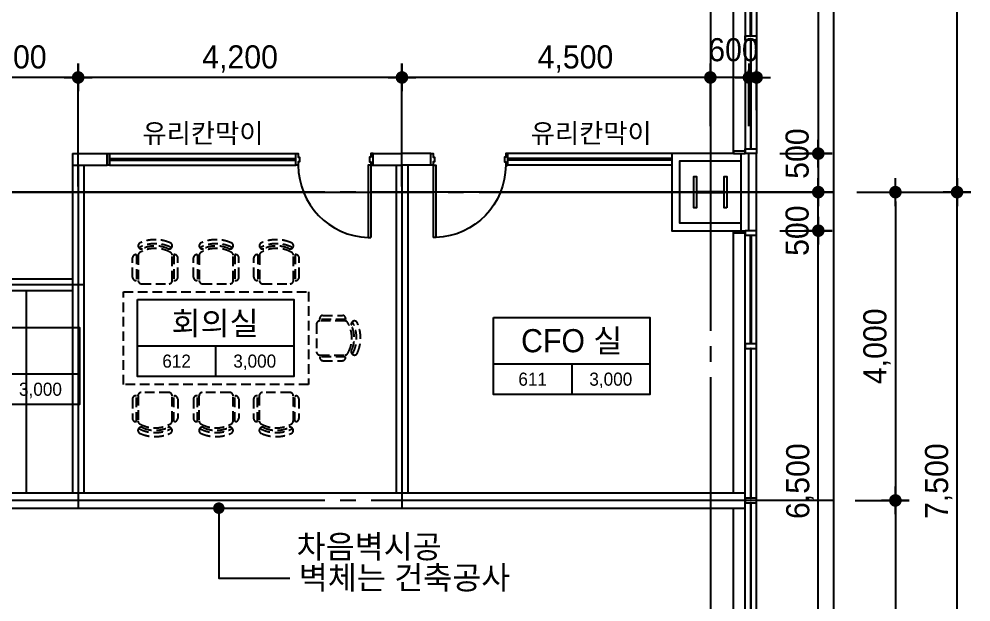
# Model space of a CAD drawing. Extents: x 14411873 to 14490035, y -1804798 to -1750552.
# Drawn here: x 14470906 to 14483253, y -1781866 to -1774303 of the extents above; entities that cross this region are included whole.
import ezdxf
from ezdxf.enums import TextEntityAlignment as Align

# ---------------------------------------------------------------- set-up
doc = ezdxf.new("R2010")
doc.units = 0
doc.header["$LTSCALE"] = 100
doc.header["$MEASUREMENT"] = 0
doc.header["$PDSIZE"] = -10
doc.linetypes.add('CEN', pattern=[66, 60, -2, 2, -2])
doc.linetypes.add('HIDDEN', pattern=[0.375, 0.25, -0.125])
doc.layers.get('0').update_dxf_attribs({"linetype": 'CONTINUOUS'})
doc.layers.get('Defpoints').update_dxf_attribs({"linetype": 'CONTINUOUS'})
for name, color, linetype in [('0-내벽고정식', 7, 'CONTINUOUS'), ('CEN', 1, 'CEN'), ('COL', 2, 'CONTINUOUS'), ('col2', 3, 'CONTINUOUS'), ('DIM', 7, 'CONTINUOUS'), ('DIM-내부', 7, 'CONTINUOUS'), ('elev', 7, 'CONTINUOUS'), ('TEXT1', 7, 'CONTINUOUS'), ('WALL-1', 7, 'CONTINUOUS'), ('WALLBR', 3, 'CONTINUOUS'), ('WID', 4, 'CONTINUOUS'), ('WINE', 8, 'CONTINUOUS')]:
    doc.layers.add(name, color=color, linetype=linetype)
doc.styles.add('HY울를도M', font='HYWULM.TTF')
doc.styles.add('굴림', font='H2HDRM.TTF')
doc.dimstyles.new('DIM50', dxfattribs={"dimscale": 50, "dimtxt": 3, "dimasz": 1.2, "dimexe": 1, "dimexo": 1, "dimgap": 0.6, "dimtad": 1, "dimdec": 4, "dimzin": 0, "dimdsep": 46, "dimlunit": 6, "dimtxsty": '굴림', "dimblk": 'DOTT', "dimcen": 0.09, "dimadec": 0, "dimazin": 0, "dimtfac": 1, "dimtdec": 4, "dimtofl": 0, "dimtmove": 2, "dimatfit": 2, "dimldrblk": 'DOTT', "dimfxl": 1, "dimtolj": 1, "dimtzin": 0, "dimarcsym": 0})

# ---------------------------------------------------------------- blocks, each defined once
blk = doc.blocks.new('DOTT')
for p, q in [((0, 1.5), (0, -1.5)), ((-1.5, 0), (1.5, 0))]:
    blk.add_line(p, q)
at = {"color": 6, "const_width": 0.68}
blk.add_lwpolyline([(-0.34, 0, 1), (0.34, 0, 1)], format="xyb", close=True, dxfattribs=at)
blk = doc.blocks.new('*D40')
at = {"layer": 'Defpoints', "color": 0, "lineweight": -3}
for p in [(14481473, -1776549), (14483073, -1776549), (14481473, -1784049)]:
    blk.add_point(p, dxfattribs=at)
at = {"layer": 'DIM', "color": 7, "lineweight": -2}
for p, q in [((14481773, -1776549), (14483173, -1776549)), ((14483073, -1783929), (14483073, -1776669)), ((14481773, -1784049), (14483173, -1784049))]:
    blk.add_line(p, q, dxfattribs=at)
at = {"layer": 'DIM', "color": 7, "lineweight": -2, "xscale": 120, "yscale": 120, "zscale": 120}
for p, rotation in [((14483073, -1776549), 90), ((14483073, -1784049), 270)]:
    blk.add_blockref('DOTT', p, dxfattribs=dict(at, rotation=rotation))
at = {"layer": 'DIM', "color": 3, "insert": (14482835, -1780299), "char_height": 300, "attachment_point": 5, "rotation": 90, "style": '굴림'}
blk.add_mtext('\\A1;7,500', dxfattribs=at)
blk = doc.blocks.new('*D43')
at = {"layer": 'Defpoints', "color": 0, "lineweight": -3}
for p in [(14481473, -1769049), (14483073, -1769049), (14481473, -1776549)]:
    blk.add_point(p, dxfattribs=at)
at = {"layer": 'DIM', "color": 7, "lineweight": -2}
for p, q in [((14481773, -1769049), (14483173, -1769049)), ((14483073, -1776429), (14483073, -1769169)), ((14481773, -1776549), (14483173, -1776549))]:
    blk.add_line(p, q, dxfattribs=at)
at = {"layer": 'DIM', "color": 7, "lineweight": -2, "xscale": 120, "yscale": 120, "zscale": 120}
for p, rotation in [((14483073, -1769049), 90), ((14483073, -1776549), 270)]:
    blk.add_blockref('DOTT', p, dxfattribs=dict(at, rotation=rotation))
at = {"layer": 'DIM', "color": 3, "insert": (14482835, -1772799), "char_height": 300, "attachment_point": 5, "rotation": 90, "style": '굴림'}
blk.add_mtext('\\A1;7,500', dxfattribs=at)
blk = doc.blocks.new('*D53')
at = {"layer": 'Defpoints', "color": 0, "lineweight": -3}
for p in [(14481453, -1780549), (14481453, -1787549), (14482273, -1787549)]:
    blk.add_point(p, dxfattribs=at)
at = {"layer": 'DIM', "color": 7, "lineweight": -2}
for p, q in [((14481753, -1780549), (14482373, -1780549)), ((14482273, -1780669), (14482273, -1787429)), ((14481753, -1787549), (14482373, -1787549))]:
    blk.add_line(p, q, dxfattribs=at)
at = {"layer": 'DIM', "color": 7, "lineweight": -2, "xscale": 120, "yscale": 120, "zscale": 120}
for p, rotation in [((14482273, -1780549), 90), ((14482273, -1787549), 270)]:
    blk.add_blockref('DOTT', p, dxfattribs=dict(at, rotation=rotation))
at = {"layer": 'DIM', "color": 3, "insert": (14482035, -1784049), "char_height": 300, "attachment_point": 5, "rotation": 90, "style": '굴림'}
blk.add_mtext('\\A1;7,000', dxfattribs=at)
blk = doc.blocks.new('*D54')
at = {"layer": 'Defpoints', "color": 0, "lineweight": -3}
for p in [(14481473, -1776549), (14481473, -1780549), (14482273, -1780549)]:
    blk.add_point(p, dxfattribs=at)
at = {"layer": 'DIM', "color": 7, "lineweight": -2}
for p, q in [((14481773, -1776549), (14482373, -1776549)), ((14482273, -1776669), (14482273, -1780429)), ((14481773, -1780549), (14482373, -1780549))]:
    blk.add_line(p, q, dxfattribs=at)
at = {"layer": 'DIM', "color": 7, "lineweight": -2, "xscale": 120, "yscale": 120, "zscale": 120}
for p, rotation in [((14482273, -1776549), 90), ((14482273, -1780549), 270)]:
    blk.add_blockref('DOTT', p, dxfattribs=dict(at, rotation=rotation))
at = {"layer": 'DIM', "color": 3, "insert": (14482035, -1778549), "char_height": 300, "attachment_point": 5, "rotation": 90, "style": '굴림'}
blk.add_mtext('\\A1;4,000', dxfattribs=at)
blk = doc.blocks.new('aw-6500a-300')
at = {"layer": 'WID'}
for points in [[(-300, 0), (-300, -30), (-150, -30), (-150, 0)], [(0, 0), (0, -60), (-150, -60), (-150, 0)], [(-69, -970), (-81, -970), (-81, -60), (-69, -60)], [(0, -970), (0, -1030), (-150, -1030), (-150, -970)], [(-69, -2970), (-81, -2970), (-81, -1030), (-69, -1030)], [(0, -2970), (0, -3030), (-150, -3030), (-150, -2970)], [(-69, -4970), (-81, -4970), (-81, -3030), (-69, -3030)], [(0, -4970), (0, -5030), (-150, -5030), (-150, -4970)], [(-69, -5030), (-81, -5030), (-81, -6440), (-69, -6440)], [(-300, -6470), (-300, -6500), (-150, -6500), (-150, -6470)], [(0, -6440), (0, -6500), (-150, -6500), (-150, -6440)]]:
    blk.add_lwpolyline(points, close=True, dxfattribs=at)
at = {"layer": 'WINE'}
for p, q in [((-150, 0), (-150, -6500)), ((0, 0), (0, -6500))]:
    blk.add_line(p, q, dxfattribs=at)
blk = doc.blocks.new('*D121')
at = {"layer": 'Defpoints', "color": 0, "lineweight": -3}
for p in [(14480473, -1776549), (14481273, -1776549), (14480473, -1777049)]:
    blk.add_point(p, dxfattribs=at)
at = {"layer": 'DIM', "color": 7, "lineweight": -2}
for p, q in [((14480773, -1776549), (14481373, -1776549)), ((14481273, -1776929), (14481273, -1776669)), ((14480773, -1777049), (14481373, -1777049))]:
    blk.add_line(p, q, dxfattribs=at)
at = {"layer": 'DIM', "color": 7, "lineweight": -2, "xscale": 120, "yscale": 120, "zscale": 120}
for p, rotation in [((14481273, -1776549), 90), ((14481273, -1777049), 270)]:
    blk.add_blockref('DOTT', p, dxfattribs=dict(at, rotation=rotation))
at = {"layer": 'DIM', "color": 3, "insert": (14481000, -1777049), "char_height": 300, "attachment_point": 5, "rotation": 90, "style": '굴림'}
blk.add_mtext('\\A1;500', dxfattribs=at)
blk = doc.blocks.new('*D125')
at = {"layer": 'Defpoints', "color": 0, "lineweight": -3}
for p in [(14480473, -1769549), (14480473, -1776049), (14481273, -1776049)]:
    blk.add_point(p, dxfattribs=at)
at = {"layer": 'DIM', "color": 7, "lineweight": -2}
for p, q in [((14480773, -1769549), (14481373, -1769549)), ((14481273, -1769669), (14481273, -1775929)), ((14480773, -1776049), (14481373, -1776049))]:
    blk.add_line(p, q, dxfattribs=at)
at = {"layer": 'DIM', "color": 7, "lineweight": -2, "xscale": 120, "yscale": 120, "zscale": 120}
for p, rotation in [((14481273, -1769549), 90), ((14481273, -1776049), 270)]:
    blk.add_blockref('DOTT', p, dxfattribs=dict(at, rotation=rotation))
at = {"layer": 'DIM', "color": 3, "insert": (14481034, -1772799), "char_height": 300, "attachment_point": 5, "rotation": 90, "style": '굴림'}
blk.add_mtext('\\A1;6,500', dxfattribs=at)
blk = doc.blocks.new('*D126')
at = {"layer": 'Defpoints', "color": 0, "lineweight": -3}
for p in [(14480473, -1776049), (14480473, -1776549), (14481273, -1776549)]:
    blk.add_point(p, dxfattribs=at)
at = {"layer": 'DIM', "color": 7, "lineweight": -2}
for p, q in [((14480773, -1776049), (14481373, -1776049)), ((14481273, -1776169), (14481273, -1776429)), ((14480773, -1776549), (14481373, -1776549))]:
    blk.add_line(p, q, dxfattribs=at)
at = {"layer": 'DIM', "color": 7, "lineweight": -2, "xscale": 120, "yscale": 120, "zscale": 120}
for p, rotation in [((14481273, -1776049), 90), ((14481273, -1776549), 270)]:
    blk.add_blockref('DOTT', p, dxfattribs=dict(at, rotation=rotation))
at = {"layer": 'DIM', "color": 3, "insert": (14481000, -1776049), "char_height": 300, "attachment_point": 5, "rotation": 90, "style": '굴림'}
blk.add_mtext('\\A1;500', dxfattribs=at)
blk = doc.blocks.new('*D132')
at = {"layer": 'Defpoints', "color": 0, "lineweight": -3}
for p in [(14480473, -1776549), (14481273, -1776549), (14480473, -1777049)]:
    blk.add_point(p, dxfattribs=at)
at = {"layer": 'DIM', "color": 7, "lineweight": -2}
for p, q in [((14480773, -1776549), (14481373, -1776549)), ((14481273, -1776929), (14481273, -1776669)), ((14480773, -1777049), (14481373, -1777049))]:
    blk.add_line(p, q, dxfattribs=at)
at = {"layer": 'DIM', "color": 7, "lineweight": -2, "xscale": 120, "yscale": 120, "zscale": 120}
for p, rotation in [((14481273, -1776549), 90), ((14481273, -1777049), 270)]:
    blk.add_blockref('DOTT', p, dxfattribs=dict(at, rotation=rotation))
at = {"layer": 'DIM', "color": 3, "insert": (14481000, -1777049), "char_height": 300, "attachment_point": 5, "rotation": 90, "style": '굴림'}
blk.add_mtext('\\A1;500', dxfattribs=at)
blk = doc.blocks.new('*D134')
at = {"layer": 'Defpoints', "color": 0, "lineweight": -3}
for p in [(14480473, -1776049), (14480473, -1776549), (14481273, -1776549)]:
    blk.add_point(p, dxfattribs=at)
at = {"layer": 'DIM', "color": 7, "lineweight": -2}
for p, q in [((14480773, -1776049), (14481373, -1776049)), ((14481273, -1776169), (14481273, -1776429)), ((14480773, -1776549), (14481373, -1776549))]:
    blk.add_line(p, q, dxfattribs=at)
at = {"layer": 'DIM', "color": 7, "lineweight": -2, "xscale": 120, "yscale": 120, "zscale": 120}
for p, rotation in [((14481273, -1776049), 90), ((14481273, -1776549), 270)]:
    blk.add_blockref('DOTT', p, dxfattribs=dict(at, rotation=rotation))
at = {"layer": 'DIM', "color": 3, "insert": (14481000, -1776049), "char_height": 300, "attachment_point": 5, "rotation": 90, "style": '굴림'}
blk.add_mtext('\\A1;500', dxfattribs=at)
blk = doc.blocks.new('*D136')
at = {"layer": 'Defpoints', "color": 0, "lineweight": -3}
for p in [(14480473, -1777049), (14481273, -1777049), (14480473, -1783549)]:
    blk.add_point(p, dxfattribs=at)
at = {"layer": 'DIM', "color": 7, "lineweight": -2}
for p, q in [((14480773, -1777049), (14481373, -1777049)), ((14481273, -1783429), (14481273, -1777169)), ((14480773, -1783549), (14481373, -1783549))]:
    blk.add_line(p, q, dxfattribs=at)
at = {"layer": 'DIM', "color": 7, "lineweight": -2, "xscale": 120, "yscale": 120, "zscale": 120}
for p, rotation in [((14481273, -1777049), 90), ((14481273, -1783549), 270)]:
    blk.add_blockref('DOTT', p, dxfattribs=dict(at, rotation=rotation))
at = {"layer": 'DIM', "color": 3, "insert": (14481034, -1780299), "char_height": 300, "attachment_point": 5, "rotation": 90, "style": '굴림'}
blk.add_mtext('\\A1;6,500', dxfattribs=at)
blk = doc.blocks.new('*D137')
at = {"layer": 'Defpoints', "color": 0, "lineweight": -3}
for p in [(14479873, -1775061), (14480473, -1775785), (14479873, -1775992)]:
    blk.add_point(p, dxfattribs=at)
at = {"layer": 'DIM', "color": 7, "lineweight": -2}
for p, q in [((14479873, -1775692), (14479873, -1774961)), ((14480473, -1775485), (14480473, -1774961)), ((14480353, -1775061), (14479993, -1775061))]:
    blk.add_line(p, q, dxfattribs=at)
at = {"layer": 'DIM', "color": 7, "lineweight": -2, "xscale": 120, "yscale": 120, "zscale": 120, "rotation": 180}
blk.add_blockref('DOTT', (14479873, -1775061), dxfattribs=at)
at = {"layer": 'DIM', "color": 7, "lineweight": -2, "xscale": 120, "yscale": 120, "zscale": 120}
blk.add_blockref('DOTT', (14480473, -1775061), dxfattribs=at)
at = {"layer": 'DIM', "color": 3, "insert": (14480173, -1774703), "char_height": 300, "attachment_point": 5, "style": '굴림'}
blk.add_mtext('\\A1;600', dxfattribs=at)
blk = doc.blocks.new('TT1')
at = {"layer": 'TEXT1'}
for p, q in [((-1013, -600), (1013, -600)), ((0, -600), (0, -1000))]:
    blk.add_line(p, q, dxfattribs=at)
blk.add_lwpolyline([(-1013, 0), (1013, 0), (1013, -1000), (-1013, -1000)], close=True, dxfattribs=at)
blk = doc.blocks.new('2OFUR82')
at = {"color": 6, "linetype": 'HIDDEN', "ltscale": 5}
for p, q in [((-1025, 1225), (-1025, 1225)), ((-234, 1225), (-234, 1225)), ((548, 1225), (548, 1225)), ((-1098, 816), (-1098, 1068)), ((-1056, 1110), (-1046, 1110)), ((-1046, 1110), (-1046, 774)), ((-1025, 1101), (-1025, 774)), ((-583, 774), (-583, 1101)), ((-562, 1110), (-562, 774)), ((-552, 1110), (-562, 1110)), ((-510, 816), (-510, 1068)), ((-307, 816), (-307, 1068)), ((-265, 1110), (-255, 1110)), ((-255, 1110), (-255, 774)), ((-234, 1101), (-234, 774)), ((208, 774), (208, 1101)), ((229, 1110), (229, 774)), ((240, 1110), (229, 1110)), ((281, 816), (281, 1068)), ((475, 816), (475, 1068)), ((517, 1110), (527, 1110)), ((527, 1110), (527, 774)), ((548, 1101), (548, 774)), ((990, 774), (990, 1101)), ((1011, 1110), (1011, 774)), ((1021, 1110), (1011, 1110)), ((1063, 816), (1063, 1068)), ((-1046, 774), (-1056, 774)), ((-562, 774), (-552, 774)), ((-255, 774), (-265, 774)), ((229, 774), (240, 774)), ((527, 774), (517, 774)), ((1011, 774), (1021, 774)), ((-1215, -573), (-1215, 627)), ((-1215, 627), (1185, 627)), ((-983, 733), (-624, 733)), ((-192, 733), (167, 733)), ((589, 733), (948, 733)), ((1185, 627), (1185, -573)), ((1330, 270), (1330, 281)), ((1666, 270), (1330, 270)), ((1657, 249), (1330, 249)), ((1372, 322), (1624, 322)), ((1666, 281), (1666, 270)), ((1780, 249), (1780, 249)), ((1289, 208), (1289, -151)), ((1330, -193), (1657, -193)), ((1330, -214), (1330, -224)), ((1666, -214), (1330, -214)), ((1666, -224), (1666, -214)), ((1780, -193), (1780, -193)), ((1372, -266), (1624, -266)), ((1185, -573), (-1215, -573)), ((-1048, -721), (-1058, -721)), ((-1048, -1057), (-1048, -721)), ((-1027, -721), (-1027, -1048)), ((-626, -680), (-986, -680)), ((-585, -1048), (-585, -721)), ((-564, -1057), (-564, -721)), ((-564, -721), (-554, -721)), ((-257, -721), (-267, -721)), ((-257, -1057), (-257, -721)), ((-236, -721), (-236, -1048)), ((165, -680), (-194, -680)), ((206, -1048), (206, -721)), ((227, -1057), (227, -721)), ((227, -721), (237, -721)), ((525, -721), (514, -721)), ((525, -1057), (525, -721)), ((546, -721), (546, -1048)), ((946, -680), (587, -680)), ((988, -1048), (988, -721)), ((1009, -1057), (1009, -721)), ((1009, -721), (1019, -721)), ((-1100, -763), (-1100, -1015)), ((-512, -763), (-512, -1015)), ((-309, -763), (-309, -1015)), ((279, -763), (279, -1015)), ((473, -763), (473, -1015)), ((1061, -763), (1061, -1015)), ((-1058, -1057), (-1048, -1057)), ((-554, -1057), (-564, -1057)), ((-267, -1057), (-257, -1057)), ((237, -1057), (227, -1057)), ((514, -1057), (525, -1057)), ((1019, -1057), (1009, -1057)), ((-1027, -1171), (-1027, -1171)), ((-585, -1171), (-585, -1171)), ((-236, -1171), (-236, -1171)), ((206, -1171), (206, -1171)), ((546, -1171), (546, -1171)), ((988, -1171), (988, -1171))]:
    blk.add_line(p, q, dxfattribs=at)
for centre, radius, start, end in [((-983, 1225), 41.6, 110.1368, 180), ((-804, 807), 445, 63.1559, 116.8441), ((-804, 829), 475, 65.9349, 114.0651), ((-624, 1225), 41.6, 360, 69.8632), ((-192, 1225), 41.6, 110.1368, 180), ((-13, 807), 445, 63.1559, 116.8441), ((-13, 829), 475, 65.9349, 114.0651), ((167, 1225), 41.6, 360, 69.8632), ((589, 1225), 41.6, 110.1368, 180), ((769, 807), 445, 63.1559, 116.8441), ((769, 829), 475, 65.9349, 114.0651), ((948, 1225), 41.6, 360, 69.8632), ((-983, 1225), 41.6, 180, 290.1368), ((-983, 1101), 41.6, 114.8346, 180), ((-804, 791), 400, 60.4643, 119.5357), ((-804, 827), 395, 65.2595, 114.7405), ((-624, 1225), 41.6, 249.8632, 0), ((-624, 1101), 41.6, 0, 65.1654), ((-192, 1225), 41.6, 180, 290.1368), ((-192, 1101), 41.6, 114.8346, 180), ((-13, 791), 400, 60.4643, 119.5357), ((-13, 827), 395, 65.2595, 114.7405), ((167, 1225), 41.6, 249.8632, 360), ((167, 1101), 41.6, 0, 65.1654), ((589, 1225), 41.6, 180, 290.1368), ((589, 1101), 41.6, 114.8346, 180), ((769, 791), 400, 60.4643, 119.5357), ((769, 827), 395, 65.2595, 114.7405), ((948, 1225), 41.6, 249.8632, 0), ((948, 1101), 41.6, 0, 65.1654), ((-1056, 1068), 41.6, 90, 180), ((-552, 1068), 41.6, 360, 90), ((-265, 1068), 41.6, 90, 180), ((240, 1068), 41.6, 360, 90), ((517, 1068), 41.6, 90, 180), ((1021, 1068), 41.6, 360, 90), ((-1056, 816), 41.6, 180, 270), ((-983, 774), 41.6, 180, 270), ((-624, 774), 41.6, 270, 0), ((-552, 816), 41.6, 270, 0), ((-265, 816), 41.6, 180, 270), ((-192, 774), 41.6, 180, 270), ((167, 774), 41.6, 270, 360), ((240, 816), 41.6, 270, 0), ((517, 816), 41.6, 180, 270), ((589, 774), 41.6, 180, 270), ((948, 774), 41.6, 270, 0), ((1021, 816), 41.6, 270, 0), ((1330, 208), 41.6, 90, 180), ((1372, 281), 41.6, 90, 180), ((1624, 281), 41.6, 360, 90), ((1657, 208), 41.6, 24.8346, 90), ((1780, 208), 41.6, 90, 200.1368), ((1780, 208), 41.6, 20.1368, 90), ((1347, 28), 400, 330.4643, 29.5357), ((1383, 28), 395, 335.2595, 24.7405), ((1363, 28), 445, 333.1559, 26.8441), ((1385, 28), 475, 335.9349, 24.0651), ((1330, -151), 41.6, 180, 270), ((1372, -224), 41.6, 180, 270), ((1624, -224), 41.6, 270, 0), ((1657, -151), 41.6, 270, 335.1654), ((1780, -151), 41.6, 159.8632, 270), ((1780, -151), 41.6, 270, 339.8632), ((-1058, -763), 41.6, 90, 180), ((-986, -721), 41.6, 90, 180), ((-626, -721), 41.6, 0, 90), ((-554, -763), 41.6, 0, 90), ((-267, -763), 41.6, 90, 180), ((-194, -721), 41.6, 90, 180), ((165, -721), 41.6, 0, 90), ((237, -763), 41.6, 0, 90), ((514, -763), 41.6, 90, 180), ((587, -721), 41.6, 90, 180), ((946, -721), 41.6, 0, 90), ((1019, -763), 41.6, 0, 90), ((-1058, -1015), 41.6, 180, 270), ((-986, -1048), 41.6, 180, 245.1654), ((-806, -738), 400, 240.4643, 299.5357), ((-626, -1048), 41.6, 294.8346, 360), ((-554, -1015), 41.6, 270, 0), ((-267, -1015), 41.6, 180, 270), ((-194, -1048), 41.6, 180, 245.1654), ((-15, -738), 400, 240.4643, 299.5357), ((165, -1048), 41.6, 294.8346, 360), ((237, -1015), 41.6, 270, 0), ((514, -1015), 41.6, 180, 270), ((587, -1048), 41.6, 180, 245.1654), ((767, -738), 400, 240.4643, 299.5357), ((946, -1048), 41.6, 294.8346, 360), ((1019, -1015), 41.6, 270, 0), ((-986, -1171), 41.6, 69.8632, 180), ((-986, -1171), 41.6, 180, 249.8632), ((-806, -754), 445, 243.1559, 296.8441), ((-806, -776), 475, 245.9349, 294.0651), ((-806, -774), 395, 245.2595, 294.7405), ((-626, -1171), 41.6, 0, 110.1368), ((-626, -1171), 41.6, 290.1368, 360), ((-194, -1171), 41.6, 69.8632, 180), ((-194, -1171), 41.6, 180, 249.8632), ((-15, -754), 445, 243.1559, 296.8441), ((-15, -776), 475, 245.9349, 294.0651), ((-15, -774), 395, 245.2595, 294.7405), ((165, -1171), 41.6, 0, 110.1368), ((165, -1171), 41.6, 290.1368, 360), ((587, -1171), 41.6, 69.8632, 180), ((587, -1171), 41.6, 180, 249.8632), ((767, -754), 445, 243.1559, 296.8441), ((767, -776), 475, 245.9349, 294.0651), ((767, -774), 395, 245.2595, 294.7405), ((946, -1171), 41.6, 0, 110.1368), ((946, -1171), 41.6, 290.1368, 360)]:
    blk.add_arc(centre, radius, start, end, dxfattribs=at)
blk = doc.blocks.new('D1000-W150')
at = {"layer": 'WID'}
for points in [[(0, -150), (0, 0), (-30, 0), (-30, -45), (-45, -45), (-45, -105), (-30, -105), (-30, -150), (0, -150), (0, -150)], [(-1000, -150), (-1000, 0), (-970, 0), (-970, -45), (-955, -45), (-955, -105), (-970, -105), (-970, -150), (-1000, -150), (-1000, -150)], [(-30, -150), (-65, -150), (-65, -1089), (-30, -1089)], [(-30, -150), (-30, -1089)]]:
    blk.add_lwpolyline(points, dxfattribs=at)
blk.add_arc((-30, -150), 940, 180, 267.8662, dxfattribs=at)
blk = doc.blocks.new('*D150')
at = {"layer": 'Defpoints', "color": 0, "lineweight": -3}
for p in [(14469873, -1775061), (14469873, -1775992), (14471673, -1775992)]:
    blk.add_point(p, dxfattribs=at)
at = {"layer": 'DIM', "color": 7, "lineweight": -2}
for p, q in [((14469873, -1775692), (14469873, -1774961)), ((14471673, -1775692), (14471673, -1774961)), ((14471553, -1775061), (14469993, -1775061))]:
    blk.add_line(p, q, dxfattribs=at)
at = {"layer": 'DIM', "color": 7, "lineweight": -2, "xscale": 120, "yscale": 120, "zscale": 120, "rotation": 180}
blk.add_blockref('DOTT', (14469873, -1775061), dxfattribs=at)
at = {"layer": 'DIM', "color": 7, "lineweight": -2, "xscale": 120, "yscale": 120, "zscale": 120}
blk.add_blockref('DOTT', (14471673, -1775061), dxfattribs=at)
at = {"layer": 'DIM', "color": 3, "insert": (14470773, -1774822), "char_height": 300, "attachment_point": 5, "style": '굴림'}
blk.add_mtext('\\A1;1,800', dxfattribs=at)
blk = doc.blocks.new('*D151')
at = {"layer": 'Defpoints', "color": 0, "lineweight": -3}
for p in [(14471673, -1775061), (14471673, -1775992), (14475873, -1775992)]:
    blk.add_point(p, dxfattribs=at)
at = {"layer": 'DIM', "color": 7, "lineweight": -2}
for p, q in [((14471673, -1775692), (14471673, -1774961)), ((14475873, -1775692), (14475873, -1774961)), ((14475753, -1775061), (14471793, -1775061))]:
    blk.add_line(p, q, dxfattribs=at)
at = {"layer": 'DIM', "color": 7, "lineweight": -2, "xscale": 120, "yscale": 120, "zscale": 120, "rotation": 180}
blk.add_blockref('DOTT', (14471673, -1775061), dxfattribs=at)
at = {"layer": 'DIM', "color": 7, "lineweight": -2, "xscale": 120, "yscale": 120, "zscale": 120}
blk.add_blockref('DOTT', (14475873, -1775061), dxfattribs=at)
at = {"layer": 'DIM', "color": 3, "insert": (14473773, -1774822), "char_height": 300, "attachment_point": 5, "style": '굴림'}
blk.add_mtext('\\A1;4,200', dxfattribs=at)
blk = doc.blocks.new('*D152')
at = {"layer": 'Defpoints', "color": 0, "lineweight": -3}
for p in [(14475873, -1775061), (14475873, -1775992), (14480373, -1775992)]:
    blk.add_point(p, dxfattribs=at)
at = {"layer": 'DIM', "color": 7, "lineweight": -2}
for p, q in [((14475873, -1775692), (14475873, -1774961)), ((14480373, -1775692), (14480373, -1774961)), ((14480253, -1775061), (14475993, -1775061))]:
    blk.add_line(p, q, dxfattribs=at)
at = {"layer": 'DIM', "color": 7, "lineweight": -2, "xscale": 120, "yscale": 120, "zscale": 120, "rotation": 180}
blk.add_blockref('DOTT', (14475873, -1775061), dxfattribs=at)
at = {"layer": 'DIM', "color": 7, "lineweight": -2, "xscale": 120, "yscale": 120, "zscale": 120}
blk.add_blockref('DOTT', (14480373, -1775061), dxfattribs=at)
at = {"layer": 'DIM', "color": 3, "insert": (14478123, -1774822), "char_height": 300, "attachment_point": 5, "style": '굴림'}
blk.add_mtext('\\A1;4,500', dxfattribs=at)

msp = doc.modelspace()

# ---------------------------------------------------------------- linework, layer by layer
at = {"layer": '0-내벽고정식'}
for p, q in [((14471598.21251, -1776049.19177), (14471598.21251, -1780449.19177)), ((14471598.21251, -1776049.19177), (14472048.21251, -1776049.19177)), ((14472048.21251, -1776049.19177), (14472048.21251, -1776199.19177)), ((14475498.21251, -1776049.19177), (14475873.21251, -1776049.19177)), ((14476248.21251, -1776049.19177), (14475873.21251, -1776049.19177)), ((14479373.21251, -1776049.19177), (14479373.21251, -1776199.19177)), ((14471598.21251, -1776199.19177), (14472048.21251, -1776199.19177)), ((14471748.21251, -1776199.19177), (14471748.21251, -1780449.19177)), ((14475498.21251, -1776199.19177), (14475873.21251, -1776199.19177)), ((14475798.21251, -1776199.19177), (14475798.21251, -1780449.19177)), ((14476248.21251, -1776199.19177), (14475873.21251, -1776199.19177)), ((14475948.21251, -1776199.19177), (14475948.21251, -1780449.19177)), ((14470423.21251, -1777674.19177), (14471598.21251, -1777674.19177)), ((14470423.21251, -1777824.19177), (14471598.21251, -1777824.19177)), ((14480323.21251, -1780624.19177), (14480323.21251, -1780474.19177))]:
    msp.add_line(p, q, dxfattribs=at)
msp.add_lwpolyline([(14480173.21251, -1776049.19177), (14479373.21251, -1776049.19177), (14479373.21251, -1777049.19177), (14480173.21251, -1777049.19177)], dxfattribs=at)
at = {"layer": 'CEN', "linetype": 'CEN'}
for p, q in [((14479873.21251, -1759149.19177), (14479873.21251, -1799049.19177)), ((14479873.21251, -1759149.19177), (14479873.21251, -1799049.19177)), ((14471673.21251, -1776199.19177), (14471673.21251, -1780649.19177)), ((14475873.21251, -1776199.19177), (14475873.21251, -1780649.19177)), ((14417473.21251, -1776549.19177), (14481473.21251, -1776549.19177)), ((14481473.21251, -1776549.19177), (14460365.81047, -1776549.19177)), ((14469473.21251, -1777749.19177), (14471748.21251, -1777749.19177)), ((14481473.21251, -1780549.19177), (14469258.26184, -1780549.19177))]:
    msp.add_line(p, q, dxfattribs=at)
at = {"layer": 'COL'}
msp.add_lwpolyline([(14480273.21251, -1776949.19177), (14480273.21251, -1776149.19177), (14479473.21251, -1776149.19177), (14479473.21251, -1776949.19177)], close=True, dxfattribs=at)
at = {"layer": 'col2'}
msp.add_lwpolyline([(14480087.21251, -1776752.69177), (14480052.21251, -1776752.69177), (14480052.21251, -1776559.19177), (14479694.21251, -1776559.19177), (14479694.21251, -1776752.69177), (14479659.21251, -1776752.69177), (14479659.21251, -1776345.69177), (14479694.21251, -1776345.69177), (14479694.21251, -1776539.19177), (14480052.21251, -1776539.19177), (14480052.21251, -1776345.69177), (14480087.21251, -1776345.69177)], close=True, dxfattribs=at)
at = {"layer": 'Defpoints', "color": 76}
msp.add_lwpolyline([(14417473.21251, -1799049.19177), (14481473.21251, -1799049.19177), (14481473.21251, -1759149.19177), (14417473.21251, -1759149.19177)], close=True, dxfattribs=at)
at = {"layer": 'DIM-내부'}
msp.add_line((14475873.21251, -1776474.19177), (14475873.21251, -1775084.8917), dxfattribs=at)
at = {"layer": 'elev', "color": 6, "lineweight": -3}
msp.add_line((14470998.21251, -1777824.19177), (14470998.21251, -1780449.19177), dxfattribs=at)
at = {"layer": 'TEXT1', "const_width": 75}
msp.add_lwpolyline([(14473498.06941, -1780686.69177, 1), (14473498.06941, -1780611.69177, 1)], format="xyb", close=True, dxfattribs=at)
at = {"layer": 'TEXT1'}
msp.add_lwpolyline([(14473498.06941, -1780649.19177), (14473498.06941, -1781555.81226), (14474420.39155, -1781555.81226)], dxfattribs=at)
at = {"layer": 'WALL-1', "lineweight": -3, "ltscale": 200}
msp.add_line((14471673.21251, -1776474.19177), (14471673.21251, -1775289.59563), dxfattribs=at)
at = {"layer": 'WALL-1', "color": 4}
for p, q in [((14480273.21251, -1777049.19177), (14480273.21251, -1776049.19177)), ((14480373.21251, -1777049.19177), (14480373.21251, -1776049.19177)), ((14480473.21251, -1777049.19177), (14480473.21251, -1776049.19177))]:
    msp.add_line(p, q, dxfattribs=at)
at = {"layer": 'WALLBR'}
for p, q in [((14469673.21251, -1780449.19177), (14480323.21251, -1780449.19177)), ((14480323.21251, -1780649.19177), (14480323.21251, -1780449.19177)), ((14469673.21251, -1780649.19177), (14480323.21251, -1780649.19177))]:
    msp.add_line(p, q, dxfattribs=at)
at = {"layer": 'WID'}
for p, q in [((14472078.21251, -1776049.19177), (14474498.21251, -1776049.19177)), ((14472078.21251, -1776114.19177), (14474498.21251, -1776114.19177)), ((14472078.21251, -1776134.19177), (14474498.21251, -1776134.19177)), ((14479373.21251, -1776049.19177), (14477248.21251, -1776049.19177)), ((14479373.21251, -1776114.19177), (14477248.21251, -1776114.19177)), ((14479373.21251, -1776134.19177), (14477248.21251, -1776134.19177)), ((14472078.21251, -1776199.19177), (14474498.21251, -1776199.19177)), ((14479373.21251, -1776199.19177), (14477248.21251, -1776199.19177))]:
    msp.add_line(p, q, dxfattribs=at)
msp.add_lwpolyline([(14472048.21251, -1776049.19177), (14472078.21251, -1776049.19177), (14472078.21251, -1776199.19177), (14472048.21251, -1776199.19177)], close=True, dxfattribs=at)
at = {"layer": 'WINE'}
for p, q in [((14480173.21251, -1776049.19177), (14480173.21251, -1774124.19177)), ((14480173.21251, -1780449.19177), (14480173.21251, -1777049.19177)), ((14480173.21251, -1783549.19177), (14480173.21251, -1780649.19177))]:
    msp.add_line(p, q, dxfattribs=at)

# ---------------------------------------------------------------- block references
at = {"layer": 'elev', "color": 6, "linetype": 'HIDDEN', "lineweight": -3}
msp.add_blockref('2OFUR82', (14473476.12276, -1778469.71007), dxfattribs=at)
at = {"layer": 'TEXT1'}
for p in [(14473456.45383, -1777941.23734), (14478074.97638, -1778175.50487), (14470677.16496, -1778306.01868)]:
    msp.add_blockref('TT1', p, dxfattribs=at)
at = {"layer": 'WID'}
for name, p in [('aw-6500a-300', (14480473.21251, -1769549.19177)), ('D1000-W150', (14475498.21251, -1776049.19177))]:
    msp.add_blockref(name, p, dxfattribs=at)
at = {"layer": 'WID', "xscale": -1}
msp.add_blockref('D1000-W150', (14476248.21251, -1776049.19177), dxfattribs=at)
at = {"layer": 'WID', "xscale": -1, "rotation": 180}
msp.add_blockref('aw-6500a-300', (14480473.21251, -1783549.19177), dxfattribs=at)

# ---------------------------------------------------------------- texts
at = {"layer": 'TEXT1', "style": 'HY울를도M'}
for s, height, p in [('유리칸막이', 250, (14472507.57443, -1775908.64462)), ('유리칸막이', 250, (14477543.34618, -1775908.64462)), ('차음벽시공 ', 300, (14474506.41709, -1781297.633)), ('벽체는 건축공사', 300, (14474533.95013, -1781700.79735))]:
    msp.add_text(s, height=height, dxfattribs=at).set_placement(p)
for s, p in [('회의실', (14473449.16244, -1778401.22448)), ('CFO 실', (14478074.97638, -1778626.29494))]:
    msp.add_text(s, height=300, dxfattribs=at).set_placement(p, align=Align.CENTER)
at = {"layer": 'TEXT1', "color": 2, "style": 'HY울를도M'}
for s, p in [('612', (14472949.70587, -1778741.15734)), ('611', (14477568.22843, -1778975.42487))]:
    msp.add_text(s, height=170, dxfattribs=at).set_placement(p, align=Align.MIDDLE_CENTER)
at = {"layer": 'TEXT1', "style": 'HY울를도M'}
for p in [(14473963.20178, -1778741.15734), (14478581.72434, -1778975.42487), (14471183.91291, -1779105.93868)]:
    msp.add_text('3,000', height=170, dxfattribs=at).set_placement(p, align=Align.MIDDLE_CENTER)

# ---------------------------------------------------------------- dimensions: what is measured, and where the dimension line sits
at = {"layer": 'DIM'}
for base, p1, p2, angle, picture, middle in [((14483073.21251, -1769049.19177), (14481473.21251, -1776549.19177), (14481473.21251, -1769049.19177), 90, '*D43', (14482834.5442, -1772799.19177)), ((14481273.21251, -1776049.19177), (14480473.21251, -1769549.19177), (14480473.21251, -1776049.19177), 90, '*D125', (14481034.17429, -1772799.19177)), ((14479873.21251, -1775060.71767), (14480473.21251, -1775784.95868), (14479873.21251, -1775991.69177), 180, '*D137', (14480173.21251, -1774703.33173)), ((14469873.21251, -1775060.71767), (14471673.21251, -1775991.69177), (14469873.21251, -1775991.69177), 180, '*D150', (14470773.21251, -1774822.04936)), ((14471673.21251, -1775060.71767), (14475873.21251, -1775991.69177), (14471673.21251, -1775991.69177), 180, '*D151', (14473773.21251, -1774821.67945)), ((14475873.21251, -1775060.71767), (14480373.21251, -1775991.69177), (14475873.21251, -1775991.69177), 180, '*D152', (14478123.21251, -1774822.04936)), ((14483073.21251, -1776549.19177), (14481473.21251, -1784049.19177), (14481473.21251, -1776549.19177), 90, '*D40', (14482834.5442, -1780299.19177)), ((14482273.21251, -1780549.19177), (14481473.21251, -1776549.19177), (14481473.21251, -1780549.19177), 90, '*D54', (14482034.5442, -1778549.19177)), ((14481273.21251, -1777049.19177), (14480473.21251, -1783549.19177), (14480473.21251, -1777049.19177), 270, '*D136', (14481034.17429, -1780299.19177)), ((14482273.21251, -1787549.19177), (14481453.21251, -1780549.19177), (14481453.21251, -1787549.19177), 90, '*D53', (14482034.5442, -1784049.19177))]:
    dim = msp.add_linear_dim(base=base, p1=p1, p2=p2, angle=angle, dimstyle='DIM50', override={"dimscale": 100, "dimexo": 3}, dxfattribs=at)
    dim.commit()
    dim.dimension.update_dxf_attribs({"geometry": picture, "text_midpoint": middle})
for p1, angle, picture, middle in [((14480473.21251, -1776049.19177), 90, '*D126', (14481000.29032, -1776049.19177)), ((14480473.21251, -1776049.19177), 90, '*D134', (14481000.29032, -1776049.19177)), ((14480473.21251, -1777049.19177), 270, '*D121', (14481000.29032, -1777049.19177)), ((14480473.21251, -1777049.19177), 270, '*D132', (14481000.29032, -1777049.19177))]:
    dim = msp.add_linear_dim(base=(14481273.21251, -1776549.19177), p1=p1, p2=(14480473.21251, -1776549.19177), angle=angle, dimstyle='DIM50', override={"dimscale": 100, "dimexo": 3}, dxfattribs=at)
    dim.commit()
    dim.dimension.update_dxf_attribs({"geometry": picture, "text_midpoint": middle, "dimtype": 128})

doc.saveas('drawing.dxf')
